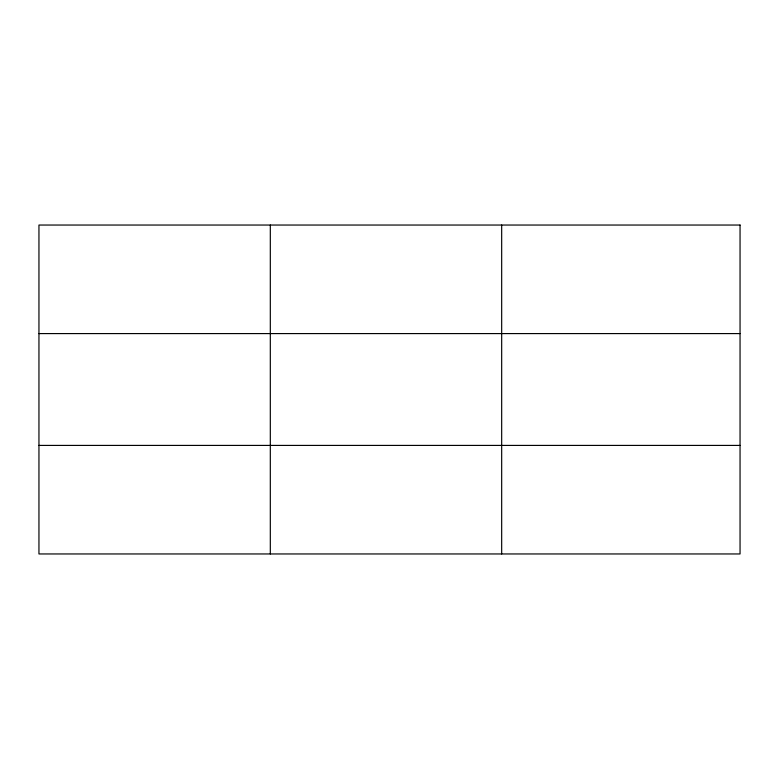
<?xml version="1.0" encoding="UTF-8"?>
<svg xmlns="http://www.w3.org/2000/svg" width="779" height="779" viewBox="0 0 779 779"><rect width="100%" height="100%" fill="white"/><g stroke="black" fill="none" stroke-linecap="round" stroke-linejoin="round"><path stroke-width="1.17" d="M270.313 225.043L270.313 553.957M501.676 225.043L501.676 553.957M38.95 333.587L740.05 333.587M38.95 445.413L740.05 445.413M740.05 225.043L740.05 553.957L38.95 553.957L38.95 225.043L740.05 225.043"/></g></svg>
